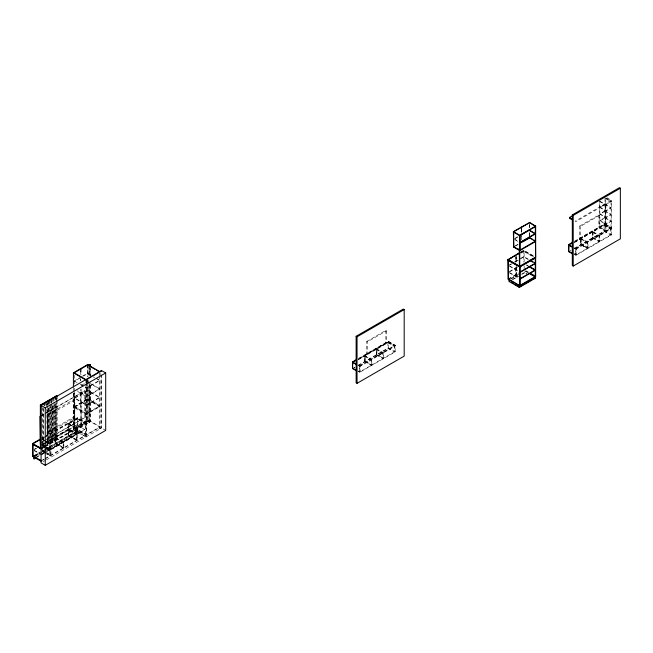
<?xml version="1.0" encoding="UTF-8"?>
<svg xmlns="http://www.w3.org/2000/svg" width="653" height="653" viewBox="0 0 653 653"><rect width="100%" height="100%" fill="white"/><g stroke="black" fill="none" stroke-linecap="round" stroke-linejoin="round"><path stroke-width="0.49" stroke-dasharray="3.27 2.45" d="M81.535 376.724L74.548 380.756L77.144 382.25M82.409 376.218L87.649 373.198L91.102 375.189M79.788 378.152L74.548 381.172L77.144 382.666M83.282 376.136L87.649 373.614L91.102 375.606M81.535 385.286L87.649 381.752L99.729 388.731L86.637 396.298L77.144 390.812M40.861 415.839L85.192 390.665L85.192 417.414L44.739 440.767M40.347 416.557L43.865 414.524M44.739 414.018L85.192 390.665M47.62 414.639L73.805 399.514L74.834 400.109L74.834 417.553L48.649 432.678L47.62 432.082L47.62 414.639L48.649 415.226L74.834 400.109M73.871 406.876L88.008 398.665L100.097 405.644L86.278 413.627L74.189 406.648M74.23 406.99L87.967 399.065M74.189 407.064L88.008 399.089M47.62 432.082L73.805 416.965L74.834 417.553M42.323 437.934L44.078 436.914M44.959 436.408L77.495 417.626L85.91 422.483L41.074 448.374M42.323 438.351L44.298 437.208M44.959 436.824L77.495 418.042L85.91 422.907L41.074 448.799M41.719 439.118L44.298 437.624M45.163 437.126L68.426 423.699L76.85 428.556M68.834 423.511L77.813 418.32L77.454 418.116M68.794 423.903L77.854 418.671L85.91 423.324L46.836 445.885M86.278 414.043L100.097 406.06L87.608 398.852M42.625 441.575L85.192 417.414M40.347 443.305L43.865 441.273M44.298 443.02L41.719 444.513L44.241 445.975M45.163 442.522L68.426 429.094L77.209 434.163L84.947 429.698L76.891 424.63L69.153 429.094L77.209 433.747L84.947 429.282M34.234 449.256L35.956 448.26M44.298 443.444L41.719 444.93L44.241 446.391M45.163 442.946L68.426 429.511M42.584 444.481L45.906 442.563M46.73 442.081L68.385 429.584L68.753 435.935L68.794 423.487L77.854 418.255L77.854 430.719L44.584 449.933M34.234 449.672L36.813 448.178M42.119 445.166L68.794 429.723M69.153 429.511L76.891 425.046L84.947 429.698M44.314 444.269L42.6 445.256L44.216 446.187M45.171 443.779L68.794 430.139L76.85 434.792L50.656 449.909L45.016 446.652M73.871 393.726L73.871 427.903L88.008 419.789L100.097 426.768L86.278 434.743L74.189 427.764M74.189 393.49L74.189 428.188L88.008 420.205L88.008 385.507M43.082 446.374L44.094 445.795M48.567 407.684L48.567 443.632L47.196 443.999L47.555 444.211L47.555 406.264M49.938 404.476L49.938 442.84L48.567 443.216L48.926 443.42L48.926 408.468M51.301 404.101L51.301 442.048L49.938 442.424L50.297 442.628L50.297 404.68M52.673 405.309L52.673 441.257L51.301 441.632L51.669 441.836L51.669 403.889M54.044 402.101L54.044 440.465L52.673 440.84L53.04 441.053L53.04 406.101M57.146 400.15L57.146 439.094L56.419 438.677L55.415 439.257L55.774 439.469M40.706 448.17L44.094 446.211M44.935 445.721L56.787 438.889L56.787 395.947M73.422 393.155L73.422 429.788L86.278 436.792L86.278 383.874M89.094 420.834L75.275 428.817L75.275 430.441L89.094 422.467L89.094 384.388M42.723 448.26L46.012 446.358M89.094 422.042L90.147 421.438L90.147 381.752M89.461 422.254L90.506 421.65L90.506 383.997M87.608 382.78L87.608 421.601L89.42 422.646L89.779 384.788M32.691 456.333L40.045 452.088M77.854 430.303L42.078 450.962L43.686 451.892M34.682 455.598L40.404 452.3M42.119 451.305L43.775 450.35L42.078 451.378M44.608 449.868L77.813 430.694M34.658 455.655L39.604 452.807M35.499 456.014L41.653 452.464M42.527 451.949L46.045 449.925M46.926 449.411L78.58 431.143L78.58 432.768L46.926 451.043M34.103 457.239L43.775 451.656M44.649 451.15L78.94 431.347L78.94 432.98L44.649 452.774M36.372 457.133L41.653 454.088M42.527 453.582L46.045 451.55M46.29 446.734L50.501 449.166L76.466 434.155M42.29 453.908L45.734 451.917M46.592 451.427L49.171 449.933L46.592 451.843M76.85 433.951L50.134 449.378L45.081 446.456M35.858 457.851L43.775 453.28M42.29 454.325L45.734 452.341M41.074 460.847L44.363 458.945M45.188 458.463L85.91 434.955M42.723 460.308L44.363 459.361M45.188 458.888L85.91 435.371L77.454 430.49M99.729 375.491L99.729 428.605L101.142 427.788L105.696 430.417M42.82 461.883L45.449 460.365M46.322 459.859L101.509 428.001L101.509 375.083M514.899 238.337L518.278 236.394M514.899 238.761L518.278 236.81M515.127 245.838L518.719 243.814M515.372 246.165L518.719 244.23M520.417 252.14L523.771 250.205L533.958 256.09M520.417 252.556L523.771 250.621L533.958 256.507M366.676 341.478L385.858 330.41L386.519 330.793L386.519 343.241L385.858 342.858L366.676 353.926L366.676 341.478L367.345 341.862L386.519 330.793M521.143 252.229L524.13 250.923L524.13 262.049M607.07 197.761L611.388 200.259L575.53 220.959L575.53 221.8L611.388 201.091L605.339 197.606M520.629 252.948L524.171 250.858M604.98 204.144L599.862 207.091L605.902 210.584L611.02 207.63L599.503 200.977M604.98 204.56L599.862 207.515L605.902 211.001L611.02 208.046L599.503 201.393L599.503 227.824L605.543 231.309L605.543 204.462M520.825 253.209L524.171 251.274L534.774 257.396M605.543 204.887L611.388 201.516L605.339 198.022M509.462 264.84L511.152 263.861M514.523 261.91L519.592 258.988M520.433 258.506L523.812 256.556L529.11 259.616M509.462 265.257L511.993 263.796M515.372 261.845L519.592 259.412M520.433 258.923L523.812 256.972L528.228 259.527M579.676 226.052L598.858 214.984L599.519 215.368L580.346 226.436L579.676 226.052L579.676 238.5L580.346 238.884L580.346 226.436M358.579 358.375L388.315 341.201L395.22 345.192L395.179 351.869L359.403 372.528L359.362 365.892L395.22 345.192M509.462 271.534L517.062 267.15M358.579 358.791L388.315 341.625L395.22 345.608L359.362 366.317M509.462 271.958L517.902 267.085M388.274 342.066L358.228 359.411L388.233 342.131L387.874 341.927M358.228 359.827L388.274 342.482L394.82 346.261L359.77 366.496L358.13 365.558M353.224 368.121L354.889 367.149M358.228 365.223L388.274 347.878L395.179 351.869M508.254 278.929L518.515 272.962M353.224 368.537L354.922 367.508M358.228 365.647L388.274 348.302L388.315 341.201M508.295 279.28L518.311 273.55M574.738 241.112L604.474 223.946L611.388 227.938L575.53 248.638L575.571 255.592L611.347 234.941L611.388 200.259M579.676 238.5L598.858 227.424L599.519 227.807M574.738 241.537L604.474 224.363L611.388 228.354L575.53 249.062M510.654 278.807L518.196 274.448M605.339 224.028L599.503 227.399L605.543 230.893L611.388 227.522L599.862 220.91L604.98 217.955L611.02 221.449L605.902 224.403M574.387 242.157L604.433 224.812M574.395 242.198L605.339 224.444L605.339 199.026M511.021 279.011L518.555 274.66M574.387 242.573L604.433 225.228L610.979 229.007L575.93 249.242L574.297 248.303M512.336 279.468L518.196 276.08M521.543 274.146L524.898 272.211L527.02 273.436M512.695 279.672L518.555 276.284M521.91 274.358L525.257 272.423L525.257 270.791L528.775 272.823M394.82 351.657L359.77 371.9L358.13 370.953M587.978 247.683L581.431 243.904L580.705 244.328L587.251 248.107L587.978 247.683L587.978 242.287L580.746 238.116L581.105 244.793M569.383 251.185L571.048 250.221M574.387 248.295L604.433 230.95L611.347 234.941M574.387 248.711L604.433 231.366L604.474 223.946M574.297 247.879L576.289 249.038L576.289 254.433L574.297 253.699M610.979 234.729L575.93 254.964L574.297 254.025M605.845 198.732L611.02 201.72L611.02 227.726M604.433 224.387L611.347 228.379M604.074 225.44L610.62 229.219L610.62 234.941M604.033 231.138L610.979 235.145L610.979 228.591L604.074 224.599L604.074 231.162M592.712 231.627L592.344 231.415L592.385 237.904M592.753 231.97L599.299 235.749M592.385 232.182L598.94 235.962L598.94 241.683M592.753 237.692L599.299 241.479M593.112 231.766L593.112 237.488L599.658 241.267L599.658 235.545L592.426 231.366L592.793 238.043M592.344 237.88L599.299 241.896L599.299 235.333M581.064 238.72L587.61 242.5M580.705 238.925L587.251 242.712L587.251 248.107M581.064 244.116L587.61 247.895L587.61 242.083M581.064 244.442L587.61 248.638L580.664 244.63L580.664 238.157L581.064 244.859M574.656 253.486L576.289 254.433M574.297 254.441L575.93 255.388L575.93 248.826M514.058 238.827L518.376 241.316M514.923 239.741L518.376 241.741M523.812 251.487L532.644 256.58M526.457 264.783L528.228 265.804M526.457 265.2L528.228 266.22M525.934 270.766L528.587 272.293M527.534 272.521L524.898 271.003L524.898 272.627L526.653 273.648M509.503 265.836L520.106 271.95M509.503 266.253L520.106 272.374M509.503 272.538L518.335 277.631M509.503 272.954L518.335 278.056M388.274 341.641L395.179 345.633M387.906 342.694L394.461 346.474L394.461 351.869M387.874 348.065L394.82 352.081L394.82 345.845L387.906 341.854L387.906 348.09M376.585 349.224L383.14 353.012M376.226 349.437L382.772 353.216L382.772 358.611M376.585 354.628L383.14 358.407M376.626 354.971L376.267 348.62L383.499 352.8L383.499 358.195L376.952 354.416L376.952 349.02M376.185 354.808L383.14 358.824L383.14 352.587M366.676 353.926L367.345 354.31L367.345 341.862M364.905 355.975L371.451 359.754M364.545 356.187L371.092 359.966L371.092 365.362M364.905 361.37L371.451 365.149M364.945 361.721L364.578 355.371L371.818 359.542L371.818 364.945L365.264 361.158L365.264 355.763M364.505 361.558L371.451 365.566L371.451 359.338M358.04 365.084L360.13 366.292L360.13 371.688L358.497 370.741M358.04 371.32L359.77 372.316L359.77 366.08M96.277 378.177L99.729 380.177L86.637 387.735L84.914 386.739M91.967 376.104L95.42 378.103M96.277 378.601L99.729 380.593L86.637 388.151L84.049 386.658M88.506 382.674L99.729 389.155L86.637 396.714L77.144 391.229M80.597 384.242L84.049 386.241M80.597 384.666L83.184 386.16M87.649 399.709L99.729 406.688M80.694 402.844L81.135 403.097M73.871 406.786L86.637 414.255L86.637 434.539L74.548 427.56L74.548 407.276M87.608 419.977L100.097 427.184L86.278 435.167L74.189 428.188M89.779 422.442L87.967 421.397L87.967 382.993M99.729 428.605L100.097 428.817L100.097 377.932M77.495 418.883L85.551 423.536L85.551 435.167M81.135 424.124L80.776 389.735M76.483 428.768L68.067 423.903L68.067 429.299L76.85 434.376L50.134 449.795L45.081 446.881M73.871 427.903L74.23 428.115L74.23 392.935M73.422 429.788L85.91 437.004L85.91 384.078M68.426 430.351L76.483 435.004L76.483 440.4M68.794 435.535L76.85 440.187M68.385 435.722L76.85 440.604L76.85 428.139M55.432 437.853L63.496 442.505M55.072 438.057L63.129 442.71L63.129 448.105M55.415 439.673L54.044 440.049L54.403 440.261L54.403 404.305M55.432 443.248L63.496 447.901M42.078 438.906L50.501 443.771L50.501 449.166M42.078 439.33L44.241 440.579M45.081 441.061L50.134 443.983M42.518 440L44.135 440.93M44.935 441.395L49.775 444.187L49.775 455.818M42.078 444.309L45.449 446.252M42.723 446.211L45.947 448.072M46.755 448.538L49.171 449.933M45.947 448.489L42.723 446.587L42.723 407.635M46.755 448.954L49.171 450.35M45.384 451.843L42.967 450.448L42.967 445.052M46.192 452.309L51.024 455.1L51.024 449.705L42.6 444.84L42.6 450.66L45.824 452.521M46.632 452.986L50.656 455.304L50.656 449.493M46.91 453.753L50.134 455.614M41.719 451.166L44.135 452.562M44.935 453.027L50.134 456.031L50.134 443.558M34.185 450.211L39.825 453.468M34.185 450.635L41.433 454.823M605.902 204.675L605.902 230.68L599.862 227.195L599.862 201.189M604.98 198.234L604.98 224.24M598.858 214.984L598.858 227.424M592.753 231.554L592.753 238.116M581.431 238.508L581.431 243.904M529.567 224.697L529.607 227.848M529.607 232.688L529.567 235.888M529.248 224.183L529.248 228.06M529.208 232.623L529.248 235.798M524.171 265.853L524.13 270.138M523.771 250.205L523.812 262.18M521.69 228.224L521.69 232.297M521.69 236.362L521.69 239.414M521.616 228.272L521.616 232.337M521.616 233.358L521.616 239.463M521.331 229.032L521.331 233.105M521.249 229.081L521.249 232.133M516.254 255.47L516.254 261.543M516.254 266.595L516.254 274.684L515.813 274.521L515.813 266.432M516.172 257.543L516.172 261.584M516.172 266.644L516.172 274.733M515.894 257.29L515.894 262.343M515.894 267.395L515.894 274.48M515.813 255.307L515.813 262.392M385.858 330.41L385.858 342.858M376.585 355.044L376.185 348.669L376.226 354.832M364.905 361.786L364.505 355.42L364.545 361.582M101.142 374.871L101.142 427.788M100.097 372.839L100.097 376.912M99.729 371.614L99.729 374.667M90.506 366.692L90.506 375.85M90.147 368.521L90.147 375.646M89.779 368.504L89.779 375.622M89.42 365.656L89.42 375.834M89.42 383.98L89.42 422.646M89.094 366.072L89.094 375.23M88.008 366.276L88.008 376.397M88.008 380.446L88.008 384.495M87.967 364.398L87.967 376.618M87.967 379.981L87.967 381.989M87.608 364.611L87.608 376.757M87.608 379.875L87.649 382.176M86.637 380.013L86.637 382.038M86.637 383.05L86.637 413.414L74.548 406.435L74.548 392.265M86.278 379.801L86.278 383.254M85.91 380.013L85.91 383.066M84.825 390.453L84.825 417.21M81.135 368.855L81.062 374.928M81.135 388.943L81.062 424.172L80.694 389.784M80.776 370.659L80.776 374.675M80.776 378.691L80.776 380.699M80.694 368.692L80.694 374.724M80.694 378.74L80.694 380.748M77.495 417.626L77.495 430.515M76.891 424.63L76.891 425.046M76.466 428.752L76.483 434.163M74.548 375.059L74.548 384.168M74.548 388.217L74.548 391.253M73.789 392.943L73.789 429.584M73.422 388.062L73.422 392.135M69.153 423.699L69.153 435.331L77.209 439.975L77.209 428.352L68.426 423.275L68.426 435.747M63.496 442.081L63.496 448.317L55.032 443.436L55.032 437.29L63.855 442.293L63.855 447.689L55.799 443.036L55.774 403.513M57.146 396.151L57.146 399.146M56.419 396.73L56.419 399.726M56.419 400.73L56.419 438.677M55.774 396.526L55.774 399.522M55.472 437.453L55.472 443.599M55.415 396.738L55.415 400.313M55.415 403.725L55.432 443.665M55.048 404.517L55.072 443.46M54.044 397.53L54.044 401.105M53.685 398.314L53.685 401.309M53.685 405.309L53.685 440.261M52.673 398.314L52.673 401.897M52.313 406.101L52.313 441.053M51.669 400.893L51.669 402.893M51.301 399.105L51.301 403.685M50.942 399.897L50.942 402.893M50.942 406.884L50.942 441.836M49.938 400.477L49.938 403.472M49.571 400.689L49.571 403.685M49.571 407.676L49.571 442.628M48.567 401.269L48.567 404.264M48.2 401.481L48.2 404.476M48.2 408.468L48.2 443.42M47.555 403.268L47.555 405.268M47.196 402.06L47.196 444.424L46.828 406.264M46.828 402.272L46.828 405.268M46.192 404.06L46.192 406.06M45.824 401.856L45.824 405.848M44.453 403.064L44.453 406.06M44.094 402.852L44.094 405.848M43.449 408.639L43.449 446.587M43.082 407.847L43.082 446.791M87.649 390.314L74.548 397.873L86.637 404.852L99.729 397.293L87.649 390.314M87.649 390.731L74.548 398.297L86.637 405.276L99.729 397.71L87.649 390.731M88.008 399.505L74.189 407.48L86.278 414.459L100.097 406.484L88.008 399.505M88.735 420.622L74.915 428.605L74.915 430.229L88.735 422.254L88.735 420.622M604.98 210.837L599.862 213.792L605.902 217.286L611.02 214.331L604.98 210.837M604.98 211.262L599.862 214.217L605.902 217.702L611.02 214.747L604.98 211.262M604.98 217.539L599.862 220.494L605.902 223.979L611.02 221.032L604.98 217.539"/><path stroke-width="0.98" d="M73.422 387.049L73.422 372.798L87.967 364.398L89.779 365.451L89.42 365.656M88.008 364.847L74.189 372.822L74.548 373.034M89.094 365.051L90.506 364.66L90.506 366.692M89.461 365.264L90.506 364.66M40.347 447.958L40.347 405.015L41.719 404.648M56.787 395.947L40.706 405.227L40.706 448.17M91.461 376.805L86.278 379.801L73.789 372.594M93.183 375.81L98.366 372.822M40.347 405.015L45.261 407.856L105.696 372.961L105.696 430.417L45.261 465.311L41.074 462.895L41.074 405.431L101.509 370.545L105.696 372.961M41.074 461.263L32.691 456.333L32.65 443.518L40.559 438.947M37.05 441.395L32.65 443.934L41.074 448.799M37.588 441.126L40.559 439.363M33.376 444.35L33.009 444.562L41.433 449.003M33.376 455.982L33.009 456.194L41.433 460.634M33.736 457.027L34.103 458.871L35.858 457.851M513.74 247.063L513.372 231.595L529.567 222.657M508.254 260.041L508.254 279.353L519.739 285.981L535.656 276.79L535.656 226.077L529.607 222.591L513.699 231.782L513.699 247.128L519.739 250.621L535.656 241.43L529.248 237.733M514.058 231.986L513.699 232.199L519.739 235.684L535.656 226.501L529.607 222.591M513.372 231.595L519.739 235.268L535.656 226.077M519.119 235.904L529.248 230.06L535.289 233.545L520.106 242.32M356.138 336.279L403.285 309.065L404.191 309.587L404.191 356.105L357.044 383.327L356.138 382.805L356.138 336.279L357.044 336.801L404.191 309.587M520.106 242.736L535.289 233.962L529.248 230.476M514.058 246.508L513.699 246.712L519.739 250.205L535.656 241.014L533.925 240.018M519.559 243.324L529.607 237.529M522.571 241.961L529.607 237.945M572.306 214.902L619.444 187.689L620.35 188.211L620.35 238.851L573.212 266.073L572.306 265.542L572.306 214.902L573.212 215.425L620.35 188.211M572.077 219.8L569.481 218.306L569.481 217.465L572.11 215.955M535.656 257.486L519.739 266.677L507.854 259.812L519.584 252.621M507.854 259.812L511.201 257.878M512.883 256.907L514.556 255.943M516.229 254.972L519.584 253.038M509.683 258.849L512.311 257.331M514.058 256.319L515.813 255.307M517.641 254.254L519.396 253.242M355.95 370.529L352.498 368.537L352.457 361.909L355.95 359.885M355.95 360.301L352.457 362.325L355.95 364.292M535.656 257.902L519.739 267.093L508.254 260.465M352.498 368.537L352.857 362.089M520.106 271.95L535.289 263.183L529.991 260.123M520.106 272.374L535.289 263.6M572.11 253.601L568.657 251.609L568.616 244.655L572.118 242.63M572.379 242.949L568.616 245.071L572.11 247.038M509.707 279.77L509.348 281.606L509.707 281.402M520.106 278.651L535.289 269.885L529.11 266.318M520.106 279.076L535.289 270.301L529.11 266.734M568.657 251.609L569.024 244.834M519.38 285.353L519.013 287.189L519.38 286.977M519.853 286.708L521.527 285.736M523.2 284.773L530.742 280.423M532.415 279.451L535.289 278.211L535.289 258.115M508.981 279.77L508.981 281.402L519.38 287.402L535.289 278.211M569.481 217.465L572.077 218.967M568.616 244.655L572.069 246.646M569.383 251.609L572.657 253.495M521.249 227.048L521.69 227.211M530.473 238.027L532.203 239.022M518.376 248.997L520.106 249.993L520.106 235.48M530.873 261.053L532.644 262.073M507.854 259.396L519.739 266.253L535.656 257.07L535.289 226.705M530.358 273.313L535.656 276.374L519.739 285.565L508.254 278.929M529.991 273.525L535.289 276.586M530.171 274.048L534.57 276.586M508.295 279.28L507.936 259.861M511.462 282.414L513.225 283.426M514.98 284.447L518.498 286.471M352.457 361.909L355.909 363.901M353.722 368.823L356.309 370.324M101.142 370.798L101.509 371.01L100.097 371.826L87.608 364.611M89.739 366.26L94.914 369.247M96.644 370.251L98.366 371.247M80.694 368.692L81.135 368.855M73.422 372.798L85.91 380.013M57.146 396.151L56.419 395.734L55.415 396.314L55.774 396.526M55.415 396.738L54.044 397.106L54.403 397.318M54.044 397.53L52.673 397.897L53.04 398.11M52.673 398.314L51.301 398.689L51.669 398.901M51.301 399.105L49.938 399.481L50.297 399.693M49.938 399.897L48.567 400.273L48.926 400.477M48.567 400.689L47.196 401.064L47.555 401.269M47.196 401.481L45.824 401.856L46.192 402.06M45.824 402.272L44.453 402.64L44.82 402.852M44.453 403.064L43.082 403.432L43.449 403.644M43.082 403.856L41.719 404.223L42.078 404.436M40.347 416.557L39.98 416.345L40.347 443.305M32.65 443.518L41.074 448.374M573.212 215.425L573.212 266.073M520.106 266.881L520.106 285.353M519.739 235.268L519.739 285.981M519.38 250.409L519.38 266.049M519.38 285.769L519.38 287.402M357.044 336.801L357.044 383.327M45.261 407.856L45.261 465.311M34.103 457.239L34.103 458.871M33.009 444.146L33.009 456.61"/></g></svg>
